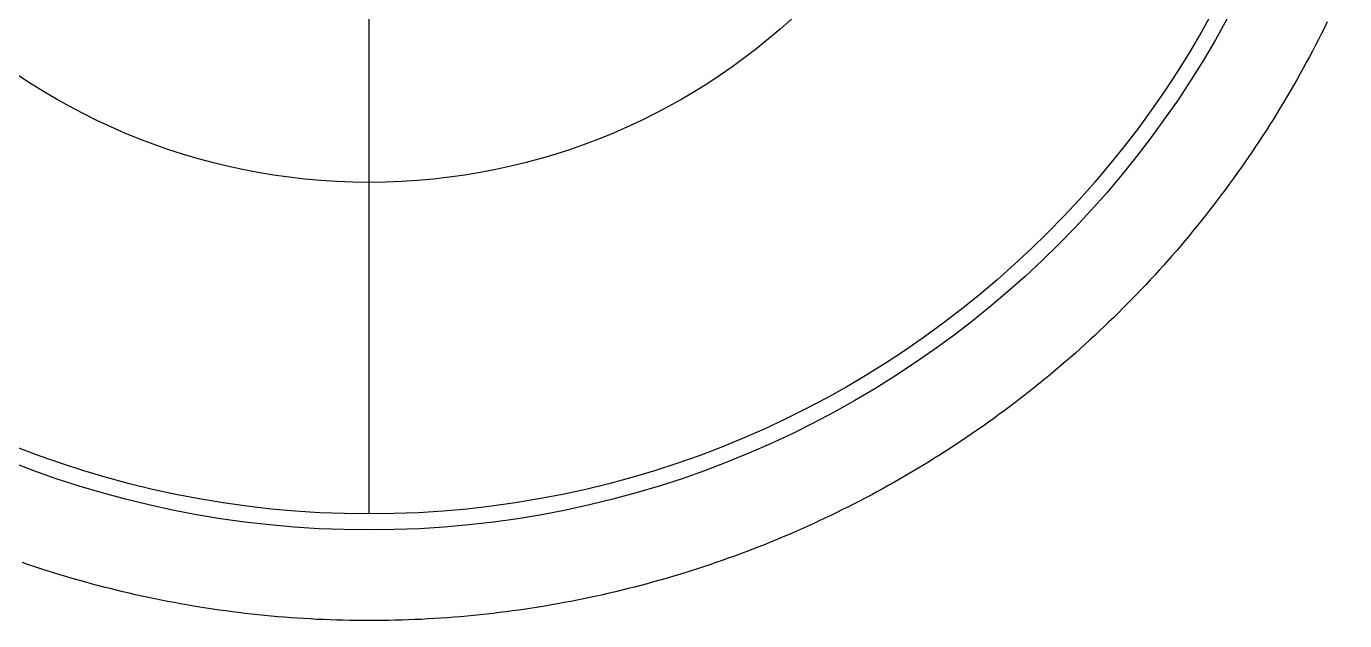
# Model space of a CAD drawing. Header units: millimetres. Extents: x -68 to 68, y -68 to 87.
# Drawn here: x -21.7 to 61.8, y -67.5 to -29.9 of the extents above; entities that cross this region are included whole.
import ezdxf

# ---------------------------------------------------------------- set-up
doc = ezdxf.new("R2010")
doc.units = ezdxf.units.MM
for name, color, linetype in [('CUT_OUTER', 1, 'Continuous'), ('ENGRAVE', 7, 'Continuous'), ('GUIDE', 3, 'Continuous')]:
    doc.layers.add(name, color=color, linetype=linetype)

msp = doc.modelspace()

# ---------------------------------------------------------------- linework, layer by layer
at = {"layer": 'CUT_OUTER'}
msp.add_lwpolyline([(60.6605, -29.6066), (60.4777, -29.9782), (60.2926, -30.3488), (60.1053, -30.7181), (59.9157, -31.0864), (59.7238, -31.4534), (59.5297, -31.8193), (59.3333, -32.1839), (59.1347, -32.5474), (58.9339, -32.9096), (58.7309, -33.2706), (58.5256, -33.6304), (58.3182, -33.9888), (58.1085, -34.346), (57.8967, -34.7019), (57.6827, -35.0565), (57.4665, -35.4098), (57.2481, -35.7617), (57.0276, -36.1123), (56.805, -36.4616), (56.5802, -36.8094), (56.3532, -37.1559), (56.1242, -37.501), (55.893, -37.8447), (55.6598, -38.1869), (55.4244, -38.5277), (55.187, -38.8671), (54.9475, -39.2049), (54.7059, -39.5414), (54.4622, -39.8763), (54.2165, -40.2097), (53.9688, -40.5416), (53.719, -40.872), (53.4672, -41.2008), (53.2134, -41.5281), (52.9576, -41.8539), (52.6998, -42.178), (52.44, -42.5006), (52.1782, -42.8215), (51.9145, -43.1409), (51.6488, -43.4586), (51.3812, -43.7747), (51.1116, -44.0892), (50.8401, -44.402), (50.5667, -44.7131), (50.2914, -45.0225), (50.0142, -45.3302), (49.7351, -45.6363), (49.4542, -45.9406), (49.1713, -46.2431), (48.8867, -46.544), (48.6002, -46.8431), (48.3118, -47.1404), (48.0217, -47.4359), (47.7297, -47.7297), (47.4359, -48.0217), (47.1404, -48.3118), (46.8431, -48.6002), (46.544, -48.8867), (46.2431, -49.1713), (45.9406, -49.4542), (45.6363, -49.7351), (45.3302, -50.0142), (45.0225, -50.2914), (44.7131, -50.5667), (44.402, -50.8401), (44.0892, -51.1116), (43.7747, -51.3812), (43.4586, -51.6488), (43.1409, -51.9145), (42.8215, -52.1782), (42.5006, -52.44), (42.178, -52.6998), (41.8539, -52.9576), (41.5281, -53.2134), (41.2008, -53.4672), (40.872, -53.719), (40.5416, -53.9688), (40.2097, -54.2165), (39.8763, -54.4622), (39.5414, -54.7059), (39.2049, -54.9475), (38.8671, -55.187), (38.5277, -55.4244), (38.1869, -55.6598), (37.8447, -55.893), (37.501, -56.1242), (37.1559, -56.3532), (36.8094, -56.5802), (36.4616, -56.805), (36.1123, -57.0276), (35.7617, -57.2481), (35.4098, -57.4665), (35.0565, -57.6827), (34.7019, -57.8967), (34.346, -58.1085), (33.9888, -58.3182), (33.6304, -58.5256), (33.2706, -58.7309), (32.9096, -58.9339), (32.5474, -59.1347), (32.1839, -59.3333), (31.8193, -59.5297), (31.4534, -59.7238), (31.0864, -59.9157), (30.7181, -60.1053), (30.3488, -60.2926), (29.9782, -60.4777), (29.6066, -60.6605), (29.2338, -60.841), (28.86, -61.0193), (28.485, -61.1952), (28.109, -61.3688), (27.7319, -61.5402), (27.3538, -61.7092), (26.9746, -61.8758), (26.5945, -62.0402), (26.2133, -62.2022), (25.8311, -62.3619), (25.448, -62.5192), (25.0639, -62.6742), (24.6789, -62.8268), (24.2929, -62.977), (23.906, -63.1249), (23.5183, -63.2704), (23.1296, -63.4135), (22.7401, -63.5542), (22.3497, -63.6926), (21.9584, -63.8285), (21.5664, -63.962), (21.1735, -64.0932), (20.7799, -64.2219), (20.3854, -64.3482), (19.9902, -64.472), (19.5942, -64.5935), (19.1975, -64.7125), (18.8001, -64.8291), (18.4019, -64.9432), (18.0031, -65.0549), (17.6036, -65.1641), (17.2034, -65.2709), (16.8026, -65.3752), (16.4012, -65.4771), (15.9991, -65.5765), (15.5964, -65.6734), (15.1932, -65.7679), (14.7893, -65.8599), (14.3849, -65.9494), (13.98, -66.0364), (13.5746, -66.121), (13.1686, -66.203), (12.7621, -66.2826), (12.3552, -66.3596), (11.9478, -66.4342), (11.5399, -66.5062), (11.1316, -66.5758), (10.7229, -66.6428), (10.3138, -66.7074), (9.9043, -66.7694), (9.4944, -66.8289), (9.0842, -66.8859), (8.6736, -66.9404), (8.2627, -66.9924), (7.8515, -67.0418), (7.44, -67.0887), (7.0282, -67.1331), (6.6162, -67.175), (6.2039, -67.2143), (5.7913, -67.2511), (5.3786, -67.2854), (4.9656, -67.3171), (4.5525, -67.3463), (4.1391, -67.373), (3.7257, -67.3971), (3.3121, -67.4187), (2.8983, -67.4377), (2.4845, -67.4543), (2.0705, -67.4682), (1.6565, -67.4797), (1.2425, -67.4886), (0.8283, -67.4949), (0.4142, -67.4987), (0, -67.5), (-0.4142, -67.4987), (-0.8283, -67.4949), (-1.2425, -67.4886), (-1.6565, -67.4797), (-2.0705, -67.4682), (-2.4845, -67.4543), (-2.8983, -67.4377), (-3.3121, -67.4187), (-3.7257, -67.3971), (-4.1391, -67.373), (-4.5525, -67.3463), (-4.9656, -67.3171), (-5.3786, -67.2854), (-5.7913, -67.2511), (-6.2039, -67.2143), (-6.6162, -67.175), (-7.0282, -67.1331), (-7.44, -67.0887), (-7.8515, -67.0418), (-8.2627, -66.9924), (-8.6736, -66.9404), (-9.0842, -66.8859), (-9.4944, -66.8289), (-9.9043, -66.7694), (-10.3138, -66.7074), (-10.7229, -66.6428), (-11.1316, -66.5758), (-11.5399, -66.5062), (-11.9478, -66.4342), (-12.3552, -66.3596), (-12.7621, -66.2826), (-13.1686, -66.203), (-13.5746, -66.121), (-13.98, -66.0364), (-14.3849, -65.9494), (-14.7893, -65.8599), (-15.1932, -65.7679), (-15.5964, -65.6734), (-15.9991, -65.5765), (-16.4012, -65.4771), (-16.8026, -65.3752), (-17.2034, -65.2709), (-17.6036, -65.1641), (-18.0031, -65.0549), (-18.4019, -64.9432), (-18.8001, -64.8291), (-19.1975, -64.7125), (-19.5942, -64.5935), (-19.9902, -64.472), (-20.3854, -64.3482), (-20.7799, -64.2219), (-21.1735, -64.0932), (-21.5664, -63.962), (-21.9584, -63.8285)], dxfattribs=at)
at = {"layer": 'ENGRAVE'}
msp.add_lwpolyline([(0, -60.75), (0, 60.75)], dxfattribs=at)
for radius in [60.75, 39.7663]:
    msp.add_circle((0, 0), radius, dxfattribs=at)
at = {"layer": 'GUIDE'}
msp.add_circle((0, 0), 61.7625, dxfattribs=at)

doc.saveas('drawing.dxf')
